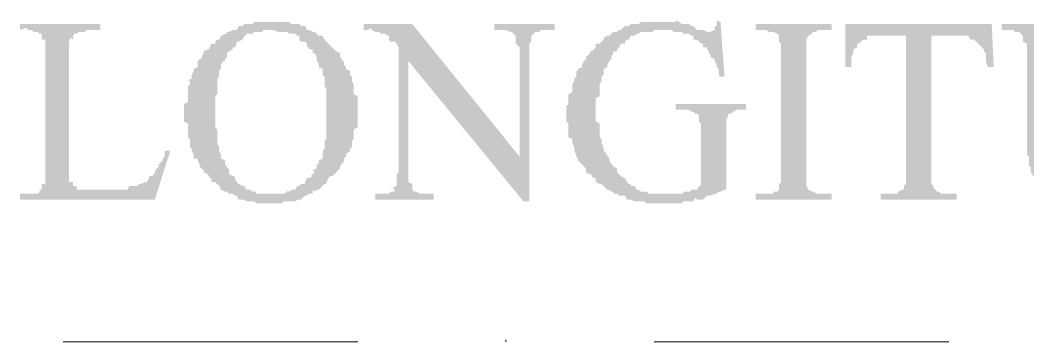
# Model space of a CAD drawing. Header units: millimetres. Extents: x 3240 to 3412, y 1366 to 1426.
# Drawn here: x 3301.345 to 3303.053, y 1376.28 to 1376.826 of the extents above; entities that cross this region are included whole.
import ezdxf

# ---------------------------------------------------------------- set-up
doc = ezdxf.new("R2010")
doc.units = ezdxf.units.MM

msp = doc.modelspace()

# ---------------------------------------------------------------- hatches: boundary and pattern name
at = {"true_color": 0x000007}
for points in [[(3301.5927, 1376.6045), (3301.5993, 1376.6045), (3301.5729, 1376.5218), (3301.3446, 1376.5218), (3301.3446, 1376.5317), (3301.3579, 1376.5317), (3301.3612, 1376.5317), (3301.3645, 1376.5317), (3301.3678, 1376.5317), (3301.3744, 1376.5317), (3301.3777, 1376.5351), (3301.3777, 1376.5384), (3301.381, 1376.5384), (3301.381, 1376.5417), (3301.381, 1376.545), (3301.381, 1376.5483), (3301.3876, 1376.5483), (3301.3876, 1376.5516), (3301.3876, 1376.5615), (3301.3876, 1376.5648), (3301.3876, 1376.5681), (3301.3876, 1376.5747), (3301.3876, 1376.7633), (3301.3876, 1376.7732), (3301.3876, 1376.7765), (3301.3876, 1376.7864), (3301.3876, 1376.7898), (3301.3876, 1376.7931), (3301.381, 1376.7931), (3301.381, 1376.7997), (3301.381, 1376.803), (3301.3777, 1376.803), (3301.3744, 1376.8063), (3301.3678, 1376.8063), (3301.3645, 1376.8096), (3301.3612, 1376.8096), (3301.3579, 1376.8096), (3301.3546, 1376.8129), (3301.3446, 1376.8096), (3301.3446, 1376.8195), (3301.4803, 1376.8195), (3301.4803, 1376.8096), (3301.4703, 1376.8096), (3301.467, 1376.8096), (3301.4637, 1376.8096), (3301.4571, 1376.8096), (3301.4538, 1376.8063), (3301.4505, 1376.8063), (3301.4439, 1376.8063), (3301.4406, 1376.803), (3301.4373, 1376.803), (3301.434, 1376.7997), (3301.434, 1376.7931), (3301.4306, 1376.7964), (3301.4273, 1376.7898), (3301.4273, 1376.7864), (3301.4273, 1376.7798), (3301.4273, 1376.7765), (3301.4273, 1376.7732), (3301.4273, 1376.7633), (3301.4273, 1376.76), (3301.4273, 1376.5747), (3301.4273, 1376.5681), (3301.4273, 1376.5615), (3301.4273, 1376.5582), (3301.4273, 1376.5516), (3301.434, 1376.5516), (3301.434, 1376.5483), (3301.434, 1376.545), (3301.4373, 1376.545), (3301.4406, 1376.545), (3301.4406, 1376.5384), (3301.4439, 1376.5384), (3301.4505, 1376.5384), (3301.4538, 1376.5384), (3301.4571, 1376.5384), (3301.4637, 1376.5384), (3301.4703, 1376.5384), (3301.4736, 1376.5384), (3301.4968, 1376.5384), (3301.5001, 1376.5384), (3301.51, 1376.5384), (3301.5133, 1376.5384), (3301.5166, 1376.5384), (3301.5233, 1376.5384), (3301.5266, 1376.5384), (3301.5299, 1376.545), (3301.5332, 1376.545), (3301.5398, 1376.545), (3301.5431, 1376.545), (3301.5464, 1376.5483), (3301.5497, 1376.5483), (3301.5563, 1376.5516), (3301.5596, 1376.5516), (3301.563, 1376.5582), (3301.563, 1376.5615), (3301.5696, 1376.5615), (3301.5696, 1376.5648), (3301.5729, 1376.5648), (3301.5729, 1376.5681), (3301.5762, 1376.5747), (3301.5795, 1376.5781), (3301.5795, 1376.5814), (3301.5861, 1376.588), (3301.5861, 1376.5913), (3301.5894, 1376.5946), (3301.5894, 1376.6045)], [(3301.9268, 1376.8195), (3302.0095, 1376.8195), (3302.1914, 1376.5946), (3302.1914, 1376.7699), (3302.1914, 1376.7732), (3302.1914, 1376.7798), (3302.1848, 1376.7864), (3302.1848, 1376.7898), (3302.1848, 1376.7931), (3302.1848, 1376.7997), (3302.1815, 1376.803), (3302.1782, 1376.8063), (3302.1749, 1376.8063), (3302.1683, 1376.8096), (3302.165, 1376.8096), (3302.1617, 1376.8096), (3302.1584, 1376.8096), (3302.1484, 1376.8096), (3302.1484, 1376.8195), (3302.251, 1376.8195), (3302.251, 1376.8096), (3302.2411, 1376.8096), (3302.2344, 1376.8096), (3302.2278, 1376.8096), (3302.2245, 1376.8063), (3302.2212, 1376.8063), (3302.2179, 1376.8063), (3302.2146, 1376.803), (3302.2113, 1376.7997), (3302.2113, 1376.7931), (3302.2113, 1376.7898), (3302.208, 1376.7864), (3302.208, 1376.7798), (3302.208, 1376.7765), (3302.208, 1376.7699), (3302.208, 1376.5185), (3302.1981, 1376.5185), (3302.0029, 1376.7567), (3302.0029, 1376.5747), (3302.0029, 1376.5648), (3302.0029, 1376.5615), (3302.0029, 1376.5582), (3302.0029, 1376.5516), (3302.0095, 1376.5483), (3302.0095, 1376.545), (3302.0095, 1376.5384), (3302.0062, 1376.5417), (3302.0128, 1376.5351), (3302.0161, 1376.5351), (3302.0227, 1376.5317), (3302.026, 1376.5317), (3302.0294, 1376.5317), (3302.0327, 1376.5317), (3302.0393, 1376.5317), (3302.0459, 1376.5317), (3302.0459, 1376.5218), (3301.9467, 1376.5218), (3301.9467, 1376.5317), (3301.9533, 1376.5317), (3301.9566, 1376.5317), (3301.9632, 1376.5317), (3301.9665, 1376.5317), (3301.9698, 1376.5317), (3301.9731, 1376.5351), (3301.9797, 1376.5351), (3301.9797, 1376.5384), (3301.9764, 1376.5417), (3301.983, 1376.545), (3301.983, 1376.5483), (3301.983, 1376.5516), (3301.983, 1376.5582), (3301.983, 1376.5648), (3301.9864, 1376.5681), (3301.9864, 1376.5747), (3301.9864, 1376.7798), (3301.983, 1376.7864), (3301.9797, 1376.7898), (3301.9731, 1376.7898), (3301.9698, 1376.7931), (3301.9698, 1376.7997), (3301.9665, 1376.7997), (3301.9632, 1376.803), (3301.9566, 1376.803), (3301.9533, 1376.8063), (3301.95, 1376.8063), (3301.9467, 1376.8063), (3301.94, 1376.8096), (3301.94, 1376.8129), (3301.9334, 1376.8096), (3301.9268, 1376.8096), (3301.9268, 1376.8129)], [(3302.5321, 1376.8228), (3302.5388, 1376.7302), (3302.5321, 1376.7302), (3302.5288, 1376.7335), (3302.5288, 1376.7434), (3302.5255, 1376.7468), (3302.5255, 1376.7501), (3302.5222, 1376.7567), (3302.5222, 1376.76), (3302.5156, 1376.7633), (3302.5156, 1376.7666), (3302.5123, 1376.7699), (3302.5123, 1376.7732), (3302.509, 1376.7765), (3302.509, 1376.7798), (3302.5024, 1376.7798), (3302.5024, 1376.7864), (3302.4991, 1376.7864), (3302.4958, 1376.7898), (3302.4924, 1376.7931), (3302.4858, 1376.7931), (3302.4858, 1376.7997), (3302.4825, 1376.7997), (3302.4792, 1376.803), (3302.4759, 1376.803), (3302.4693, 1376.803), (3302.466, 1376.8063), (3302.4627, 1376.8063), (3302.4561, 1376.8063), (3302.4528, 1376.8063), (3302.4494, 1376.8096), (3302.4461, 1376.8096), (3302.4395, 1376.8096), (3302.4362, 1376.8096), (3302.4329, 1376.8096), (3302.4263, 1376.8096), (3302.423, 1376.8096), (3302.4197, 1376.8096), (3302.4164, 1376.8063), (3302.4098, 1376.8063), (3302.4064, 1376.8063), (3302.4031, 1376.8063), (3302.3965, 1376.8063), (3302.3932, 1376.803), (3302.3899, 1376.803), (3302.3866, 1376.7997), (3302.3833, 1376.7997), (3302.38, 1376.7997), (3302.3767, 1376.7931), (3302.3734, 1376.7931), (3302.3701, 1376.7898), (3302.3701, 1376.7864), (3302.3634, 1376.7864), (3302.3601, 1376.7798), (3302.3568, 1376.7765), (3302.3568, 1376.7732), (3302.3502, 1376.7732), (3302.3502, 1376.7699), (3302.3469, 1376.7633), (3302.3469, 1376.76), (3302.3436, 1376.7567), (3302.3403, 1376.7501), (3302.3403, 1376.7468), (3302.3337, 1376.7434), (3302.3337, 1376.7401), (3302.3337, 1376.7335), (3302.3304, 1376.7302), (3302.3304, 1376.7269), (3302.3304, 1376.7236), (3302.3271, 1376.717), (3302.3271, 1376.7137), (3302.3271, 1376.7104), (3302.3271, 1376.7038), (3302.3271, 1376.7004), (3302.3271, 1376.6971), (3302.3204, 1376.6938), (3302.3204, 1376.6872), (3302.3204, 1376.6839), (3302.3204, 1376.674), (3302.3204, 1376.6773), (3302.3204, 1376.6707), (3302.3204, 1376.6674), (3302.3204, 1376.6641), (3302.3204, 1376.6541), (3302.3271, 1376.6508), (3302.3271, 1376.6442), (3302.3271, 1376.6409), (3302.3271, 1376.6376), (3302.3271, 1376.6343), (3302.3271, 1376.6277), (3302.3304, 1376.6244), (3302.3304, 1376.6211), (3302.3304, 1376.6178), (3302.3337, 1376.6111), (3302.3337, 1376.6078), (3302.3337, 1376.6045), (3302.3403, 1376.5979), (3302.337, 1376.6012), (3302.3436, 1376.5913), (3302.3436, 1376.588), (3302.3469, 1376.5814), (3302.3469, 1376.5847), (3302.3502, 1376.5781), (3302.3568, 1376.5747), (3302.3568, 1376.5681), (3302.3601, 1376.5648), (3302.3634, 1376.5615), (3302.3701, 1376.5582), (3302.3734, 1376.5516), (3302.3701, 1376.5549), (3302.3767, 1376.5483), (3302.38, 1376.5483), (3302.38, 1376.545), (3302.3866, 1376.545), (3302.3899, 1376.5384), (3302.3932, 1376.5384), (3302.3965, 1376.5351), (3302.4031, 1376.5351), (3302.4064, 1376.5351), (3302.4098, 1376.5317), (3302.4164, 1376.5317), (3302.4197, 1376.5317), (3302.423, 1376.5317), (3302.4263, 1376.5317), (3302.4329, 1376.5317), (3302.4362, 1376.5317), (3302.4395, 1376.5317), (3302.4461, 1376.5317), (3302.4494, 1376.5317), (3302.4528, 1376.5317), (3302.4561, 1376.5317), (3302.466, 1376.5317), (3302.4693, 1376.5317), (3302.4693, 1376.5351), (3302.4759, 1376.5351), (3302.4792, 1376.5351), (3302.4825, 1376.5384), (3302.4858, 1376.5384), (3302.4924, 1376.5384), (3302.4958, 1376.545), (3302.4991, 1376.545), (3302.4991, 1376.6343), (3302.4991, 1376.6376), (3302.4991, 1376.6442), (3302.4991, 1376.6508), (3302.4958, 1376.6541), (3302.4958, 1376.6574), (3302.4958, 1376.6608), (3302.4958, 1376.6641), (3302.4924, 1376.6674), (3302.4891, 1376.6674), (3302.4858, 1376.6707), (3302.4825, 1376.6707), (3302.4792, 1376.674), (3302.4759, 1376.674), (3302.4693, 1376.674), (3302.466, 1376.674), (3302.4561, 1376.674), (3302.4561, 1376.6839), (3302.5751, 1376.6839), (3302.5751, 1376.674), (3302.5685, 1376.674), (3302.5619, 1376.674), (3302.5586, 1376.674), (3302.5553, 1376.6707), (3302.552, 1376.6707), (3302.552, 1376.6674), (3302.5454, 1376.6674), (3302.5454, 1376.6641), (3302.5421, 1376.6574), (3302.5421, 1376.6541), (3302.5421, 1376.6508), (3302.5421, 1376.6442), (3302.5421, 1376.6409), (3302.5421, 1376.6343), (3302.5421, 1376.5384), (3302.5388, 1376.5384), (3302.5321, 1376.5351), (3302.5288, 1376.5351), (3302.5255, 1376.5317), (3302.5222, 1376.5317), (3302.5156, 1376.5284), (3302.5123, 1376.5284), (3302.509, 1376.5284), (3302.5024, 1376.5218), (3302.4991, 1376.5218), (3302.4958, 1376.5218), (3302.4924, 1376.5218), (3302.4891, 1376.5251), (3302.4858, 1376.5185), (3302.4825, 1376.5185), (3302.4792, 1376.5185), (3302.4759, 1376.5185), (3302.4693, 1376.5185), (3302.466, 1376.5152), (3302.4627, 1376.5152), (3302.4561, 1376.5152), (3302.4528, 1376.5152), (3302.4494, 1376.5152), (3302.4461, 1376.5152), (3302.4395, 1376.5152), (3302.4362, 1376.5152), (3302.4329, 1376.5152), (3302.4263, 1376.5152), (3302.423, 1376.5152), (3302.4197, 1376.5152), (3302.4098, 1376.5152), (3302.4064, 1376.5152), (3302.4031, 1376.5185), (3302.3965, 1376.5185), (3302.3932, 1376.5185), (3302.3899, 1376.5185), (3302.3866, 1376.5185), (3302.38, 1376.5218), (3302.3767, 1376.5218), (3302.3734, 1376.5218), (3302.3701, 1376.5284), (3302.3634, 1376.5284), (3302.3601, 1376.5284), (3302.3568, 1376.5317), (3302.3502, 1376.5317), (3302.3502, 1376.5351), (3302.3469, 1376.5351), (3302.3436, 1376.5384), (3302.3403, 1376.5384), (3302.3337, 1376.545), (3302.3304, 1376.5483), (3302.3271, 1376.5483), (3302.3204, 1376.5516), (3302.3204, 1376.5582), (3302.3171, 1376.5582), (3302.3138, 1376.5615), (3302.3138, 1376.5648), (3302.3105, 1376.5648), (3302.3039, 1376.5681), (3302.3039, 1376.5747), (3302.3006, 1376.5781), (3302.2973, 1376.5814), (3302.294, 1376.5847), (3302.2907, 1376.588), (3302.2907, 1376.5913), (3302.2874, 1376.5946), (3302.2874, 1376.5979), (3302.2841, 1376.6045), (3302.2841, 1376.6078), (3302.2841, 1376.6111), (3302.2807, 1376.6178), (3302.2807, 1376.6211), (3302.2807, 1376.6244), (3302.2741, 1376.6277), (3302.2741, 1376.6343), (3302.2741, 1376.6376), (3302.2741, 1376.6409), (3302.2741, 1376.6442), (3302.2741, 1376.6508), (3302.2708, 1376.6541), (3302.2708, 1376.6574), (3302.2708, 1376.6641), (3302.2708, 1376.6674), (3302.2708, 1376.6707), (3302.2708, 1376.674), (3302.2708, 1376.6806), (3302.2741, 1376.6839), (3302.2741, 1376.6872), (3302.2741, 1376.6938), (3302.2741, 1376.6971), (3302.2741, 1376.7004), (3302.2807, 1376.7038), (3302.2807, 1376.7104), (3302.2807, 1376.7137), (3302.2807, 1376.717), (3302.2841, 1376.7236), (3302.2841, 1376.7269), (3302.2874, 1376.7302), (3302.2874, 1376.7335), (3302.2874, 1376.7401), (3302.2907, 1376.7401), (3302.2907, 1376.7434), (3302.2973, 1376.7468), (3302.2973, 1376.7501), (3302.3006, 1376.7567), (3302.3039, 1376.76), (3302.3039, 1376.7633), (3302.3105, 1376.7699), (3302.3105, 1376.7732), (3302.3138, 1376.7732), (3302.3171, 1376.7765), (3302.3204, 1376.7798), (3302.3204, 1376.7864), (3302.3271, 1376.7864), (3302.3304, 1376.7898), (3302.3337, 1376.7931), (3302.3337, 1376.7964), (3302.3403, 1376.7997), (3302.3436, 1376.7997), (3302.3469, 1376.803), (3302.3502, 1376.8063), (3302.3568, 1376.8063), (3302.3601, 1376.8096), (3302.3634, 1376.8096), (3302.3701, 1376.8162), (3302.3734, 1376.8162), (3302.3767, 1376.8162), (3302.38, 1376.8195), (3302.3866, 1376.8195), (3302.3899, 1376.8195), (3302.3932, 1376.8195), (3302.3965, 1376.8228), (3302.4031, 1376.8228), (3302.4064, 1376.8228), (3302.4098, 1376.8228), (3302.4164, 1376.8228), (3302.4197, 1376.8228), (3302.423, 1376.8228), (3302.4263, 1376.8228), (3302.4329, 1376.8228), (3302.4362, 1376.8228), (3302.4395, 1376.8228), (3302.4461, 1376.8228), (3302.4494, 1376.8228), (3302.4528, 1376.8228), (3302.4561, 1376.8228), (3302.4561, 1376.8261), (3302.4627, 1376.8228), (3302.466, 1376.8195), (3302.4693, 1376.8195), (3302.4759, 1376.8195), (3302.4792, 1376.8195), (3302.4825, 1376.8162), (3302.4858, 1376.8162), (3302.4924, 1376.8096), (3302.4958, 1376.8096), (3302.5024, 1376.8096), (3302.509, 1376.8063), (3302.5123, 1376.8063), (3302.5156, 1376.8063), (3302.5222, 1376.8096), (3302.5222, 1376.8162), (3302.5255, 1376.8162), (3302.5255, 1376.8228), (3302.5255, 1376.8261)], [(3302.7207, 1376.5317), (3302.7207, 1376.5218), (3302.5917, 1376.5218), (3302.5917, 1376.5317), (3302.6016, 1376.5317), (3302.6049, 1376.5317), (3302.6148, 1376.5317), (3302.6181, 1376.5317), (3302.6215, 1376.5317), (3302.6215, 1376.5351), (3302.6281, 1376.5351), (3302.6314, 1376.5384), (3302.6314, 1376.545), (3302.6314, 1376.5483), (3302.6347, 1376.5516), (3302.6347, 1376.5582), (3302.6347, 1376.5615), (3302.6347, 1376.5681), (3302.6347, 1376.5747), (3302.6347, 1376.7633), (3302.6347, 1376.7732), (3302.6347, 1376.7765), (3302.6347, 1376.7798), (3302.6347, 1376.7864), (3302.6314, 1376.7898), (3302.6314, 1376.7931), (3302.6314, 1376.7964), (3302.6314, 1376.7997), (3302.6281, 1376.803), (3302.6215, 1376.8063), (3302.6181, 1376.8063), (3302.6148, 1376.8063), (3302.6082, 1376.8096), (3302.6049, 1376.8096), (3302.6016, 1376.8096), (3302.5917, 1376.8096), (3302.5917, 1376.8195), (3302.7207, 1376.8195), (3302.7207, 1376.8096), (3302.7075, 1376.8096), (3302.7041, 1376.8096), (3302.6975, 1376.8096), (3302.6942, 1376.8063), (3302.6909, 1376.8063), (3302.6876, 1376.8063), (3302.6876, 1376.803), (3302.681, 1376.7997), (3302.6777, 1376.7931), (3302.6777, 1376.7898), (3302.6777, 1376.7864), (3302.6777, 1376.7798), (3302.6777, 1376.7765), (3302.6777, 1376.7732), (3302.6777, 1376.7633), (3302.6777, 1376.5747), (3302.6777, 1376.5681), (3302.6777, 1376.5615), (3302.6777, 1376.5582), (3302.6777, 1376.5516), (3302.6777, 1376.5483), (3302.6777, 1376.545), (3302.681, 1376.5384), (3302.6876, 1376.5351), (3302.6909, 1376.5351), (3302.6876, 1376.5384), (3302.6942, 1376.5317), (3302.6975, 1376.5317), (3302.7041, 1376.5317), (3302.7075, 1376.5317)], [(3302.9919, 1376.8195), (3302.9952, 1376.7468), (3302.9853, 1376.7468), (3302.982, 1376.7567), (3302.982, 1376.76), (3302.982, 1376.7633), (3302.982, 1376.7699), (3302.9787, 1376.7732), (3302.9787, 1376.7765), (3302.9754, 1376.7798), (3302.9721, 1376.7831), (3302.9688, 1376.7864), (3302.9655, 1376.7898), (3302.9622, 1376.7931), (3302.9555, 1376.7931), (3302.9522, 1376.7997), (3302.9489, 1376.7997), (3302.9456, 1376.7997), (3302.939, 1376.7997), (3302.9357, 1376.7997), (3302.9324, 1376.7997), (3302.8894, 1376.7997), (3302.8894, 1376.5747), (3302.8894, 1376.5648), (3302.8894, 1376.5615), (3302.8894, 1376.5582), (3302.8894, 1376.5516), (3302.8894, 1376.5483), (3302.8927, 1376.545), (3302.8927, 1376.5384), (3302.8927, 1376.5417), (3302.8993, 1376.5351), (3302.9026, 1376.5351), (3302.9059, 1376.5317), (3302.9158, 1376.5317), (3302.9192, 1376.5317), (3302.9324, 1376.5317), (3302.9324, 1376.5218), (3302.8034, 1376.5218), (3302.8034, 1376.5317), (3302.8133, 1376.5317), (3302.8199, 1376.5317), (3302.8265, 1376.5317), (3302.8298, 1376.5317), (3302.8331, 1376.5317), (3302.8331, 1376.5351), (3302.8398, 1376.5384), (3302.8431, 1376.5384), (3302.8431, 1376.5417), (3302.8431, 1376.545), (3302.8464, 1376.5483), (3302.8464, 1376.5516), (3302.8464, 1376.5582), (3302.8464, 1376.5648), (3302.8464, 1376.5681), (3302.8464, 1376.5747), (3302.8464, 1376.7997), (3302.81, 1376.7997), (3302.8034, 1376.7997), (3302.8001, 1376.7997), (3302.7968, 1376.7997), (3302.7935, 1376.7997), (3302.7868, 1376.7997), (3302.7835, 1376.7997), (3302.7802, 1376.7997), (3302.7802, 1376.7931), (3302.7736, 1376.7931), (3302.7703, 1376.7898), (3302.767, 1376.7864), (3302.7637, 1376.7864), (3302.7637, 1376.7798), (3302.7571, 1376.7765), (3302.7571, 1376.7732), (3302.7571, 1376.7699), (3302.7538, 1376.7633), (3302.7538, 1376.76), (3302.7538, 1376.7567), (3302.7538, 1376.7501), (3302.7538, 1376.7468), (3302.7438, 1376.7468), (3302.7438, 1376.8195)], [(3303.2202, 1376.8096), (3303.2202, 1376.8195), (3303.326, 1376.8195), (3303.326, 1376.8096), (3303.3128, 1376.8096), (3303.3095, 1376.8096), (3303.3029, 1376.8096), (3303.2995, 1376.8063), (3303.2962, 1376.8063), (3303.2929, 1376.803), (3303.2896, 1376.803), (3303.2863, 1376.7997), (3303.2863, 1376.7931), (3303.283, 1376.7931), (3303.283, 1376.7898), (3303.283, 1376.7864), (3303.283, 1376.7798), (3303.283, 1376.7765), (3303.2797, 1376.7732), (3303.2797, 1376.7633), (3303.2764, 1376.7666), (3303.2797, 1376.6442), (3303.2797, 1376.6376), (3303.2797, 1376.6343), (3303.2797, 1376.6277), (3303.2797, 1376.6211), (3303.2797, 1376.6178), (3303.2797, 1376.6111), (3303.2797, 1376.6078), (3303.2797, 1376.6045), (3303.2797, 1376.5979), (3303.2797, 1376.5946), (3303.2731, 1376.5913), (3303.2731, 1376.588), (3303.2731, 1376.5814), (3303.2731, 1376.5781), (3303.2698, 1376.5747), (3303.2698, 1376.5681), (3303.2698, 1376.5648), (3303.2665, 1376.5615), (3303.2632, 1376.5582), (3303.2565, 1376.5516), (3303.2565, 1376.5483), (3303.2532, 1376.545), (3303.2499, 1376.545), (3303.2499, 1376.5384), (3303.2433, 1376.5351), (3303.24, 1376.5351), (3303.2367, 1376.5317), (3303.2334, 1376.5317), (3303.2334, 1376.5284), (3303.2268, 1376.5284), (3303.2235, 1376.5218), (3303.2202, 1376.5218), (3303.2169, 1376.5218), (3303.2102, 1376.5185), (3303.2069, 1376.5185), (3303.2036, 1376.5185), (3303.197, 1376.5185), (3303.1937, 1376.5152), (3303.1904, 1376.5152), (3303.1871, 1376.5152), (3303.1805, 1376.5152), (3303.1772, 1376.5152), (3303.1672, 1376.5152), (3303.1639, 1376.5152), (3303.1606, 1376.5152), (3303.1573, 1376.5152), (3303.1507, 1376.5152), (3303.1441, 1376.5152), (3303.1375, 1376.5152), (3303.1342, 1376.5152), (3303.1309, 1376.5185), (3303.1275, 1376.5185), (3303.1209, 1376.5185), (3303.1176, 1376.5185), (3303.1143, 1376.5218), (3303.111, 1376.5218), (3303.1044, 1376.5218), (3303.1044, 1376.5284), (3303.1011, 1376.5284), (3303.0978, 1376.5284), (3303.0912, 1376.5317), (3303.0878, 1376.5351), (3303.0845, 1376.5351), (3303.0845, 1376.5384), (3303.0812, 1376.545), (3303.0746, 1376.545), (3303.0713, 1376.5483), (3303.0713, 1376.5516), (3303.068, 1376.5582), (3303.068, 1376.5615), (3303.0614, 1376.5615), (3303.0614, 1376.5648), (3303.0581, 1376.5681), (3303.0581, 1376.5747), (3303.0581, 1376.5781), (3303.0548, 1376.5781), (3303.0548, 1376.5814), (3303.0548, 1376.588), (3303.0548, 1376.5913), (3303.0548, 1376.5946), (3303.0515, 1376.5979), (3303.0515, 1376.6045), (3303.0515, 1376.6078), (3303.0515, 1376.6111), (3303.0515, 1376.6178), (3303.0515, 1376.6244), (3303.0515, 1376.6277), (3303.0515, 1376.6343), (3303.0515, 1376.6409), (3303.0515, 1376.6442), (3303.0515, 1376.6508), (3303.0515, 1376.7633), (3303.0515, 1376.7732), (3303.0515, 1376.7765), (3303.0515, 1376.7798), (3303.0515, 1376.7864), (3303.0448, 1376.7898), (3303.0448, 1376.7931), (3303.0448, 1376.7997), (3303.0415, 1376.803), (3303.0382, 1376.8063), (3303.0316, 1376.8063), (3303.0283, 1376.8096), (3303.025, 1376.8096), (3303.0217, 1376.8096), (3303.0151, 1376.8096), (3303.0085, 1376.8096), (3303.0085, 1376.8195), (3303.1342, 1376.8195), (3303.1342, 1376.8096), (3303.1209, 1376.8096), (3303.1176, 1376.8096), (3303.1143, 1376.8096), (3303.111, 1376.8063), (3303.1044, 1376.8063), (3303.1011, 1376.803), (3303.0978, 1376.7997), (3303.0945, 1376.7997), (3303.0978, 1376.7931), (3303.0912, 1376.7898), (3303.0912, 1376.7864), (3303.0912, 1376.7798), (3303.0912, 1376.7765), (3303.0912, 1376.7699), (3303.0912, 1376.7633), (3303.0912, 1376.6376), (3303.0912, 1376.6343), (3303.0912, 1376.6277), (3303.0912, 1376.6244), (3303.0912, 1376.6211), (3303.0912, 1376.6178), (3303.0912, 1376.6111), (3303.0912, 1376.6078), (3303.0912, 1376.5979), (3303.0978, 1376.5946), (3303.0978, 1376.5913), (3303.0978, 1376.588), (3303.0978, 1376.5814), (3303.1011, 1376.5781), (3303.1011, 1376.5747), (3303.1011, 1376.5681), (3303.1044, 1376.5648), (3303.1044, 1376.5615), (3303.111, 1376.5582), (3303.1143, 1376.5582), (3303.1143, 1376.5516), (3303.1176, 1376.5483), (3303.1209, 1376.5483), (3303.1275, 1376.545), (3303.1309, 1376.5384), (3303.1309, 1376.5417), (3303.1342, 1376.5384), (3303.1375, 1376.5384), (3303.1441, 1376.5351), (3303.1474, 1376.5351), (3303.1507, 1376.5351), (3303.1573, 1376.5351), (3303.1606, 1376.5351), (3303.1639, 1376.5317), (3303.1672, 1376.5317), (3303.1739, 1376.5317), (3303.1772, 1376.5351), (3303.1805, 1376.5351), (3303.1871, 1376.5351), (3303.1904, 1376.5351), (3303.1937, 1376.5351), (3303.197, 1376.5351), (3303.2036, 1376.5384), (3303.2069, 1376.5384), (3303.2102, 1376.5384), (3303.2169, 1376.545), (3303.2202, 1376.545), (3303.2169, 1376.545), (3303.2235, 1376.5483), (3303.2268, 1376.5516), (3303.2334, 1376.5516), (3303.2367, 1376.5582), (3303.24, 1376.5615), (3303.2433, 1376.5648), (3303.2499, 1376.5681), (3303.2499, 1376.5747), (3303.2532, 1376.5781), (3303.2532, 1376.5814), (3303.2532, 1376.5847), (3303.2565, 1376.588), (3303.2565, 1376.5913), (3303.2565, 1376.5946), (3303.2565, 1376.5979), (3303.2565, 1376.6045), (3303.2565, 1376.6078), (3303.2565, 1376.6111), (3303.2632, 1376.6178), (3303.2632, 1376.6211), (3303.2632, 1376.6244), (3303.2632, 1376.6343), (3303.2632, 1376.6376), (3303.2632, 1376.6442), (3303.2599, 1376.6475), (3303.2632, 1376.7633), (3303.2632, 1376.7732), (3303.2632, 1376.7765), (3303.2632, 1376.7864), (3303.2565, 1376.7898), (3303.2565, 1376.7931), (3303.2565, 1376.7964), (3303.2565, 1376.7997), (3303.2532, 1376.803), (3303.2499, 1376.8063), (3303.2433, 1376.8063), (3303.24, 1376.8096), (3303.2367, 1376.8096), (3303.2334, 1376.8096), (3303.2268, 1376.8096)]]:
    msp.add_hatch(color=7, dxfattribs=at).paths.add_polyline_path(points)
h = msp.add_hatch(color=7, dxfattribs=at)
h.paths.add_polyline_path([(3301.7713, 1376.8228), (3301.7747, 1376.8228), (3301.7813, 1376.8228), (3301.7846, 1376.8228), (3301.7879, 1376.8228), (3301.7912, 1376.8228), (3301.7978, 1376.8228), (3301.8011, 1376.8228), (3301.8044, 1376.8195), (3301.811, 1376.8195), (3301.8143, 1376.8195), (3301.8177, 1376.8195), (3301.821, 1376.8162), (3301.8276, 1376.8162), (3301.8309, 1376.8096), (3301.8342, 1376.8096), (3301.8408, 1376.8063), (3301.8441, 1376.8063), (3301.8474, 1376.803), (3301.8507, 1376.7997), (3301.8574, 1376.7997), (3301.8607, 1376.7931), (3301.864, 1376.7898), (3301.8673, 1376.7864), (3301.8739, 1376.7798), (3301.8772, 1376.7765), (3301.8805, 1376.7732), (3301.8871, 1376.7699), (3301.8871, 1376.7633), (3301.8904, 1376.76), (3301.8904, 1376.7567), (3301.8937, 1376.7567), (3301.8937, 1376.7501), (3301.897, 1376.7468), (3301.897, 1376.7434), (3301.9037, 1376.7401), (3301.9037, 1376.7335), (3301.907, 1376.7302), (3301.907, 1376.7269), (3301.907, 1376.7236), (3301.9103, 1376.717), (3301.9103, 1376.7137), (3301.9103, 1376.7104), (3301.9103, 1376.7038), (3301.9103, 1376.7004), (3301.9169, 1376.6971), (3301.9169, 1376.6938), (3301.9169, 1376.6872), (3301.9169, 1376.6839), (3301.9169, 1376.6806), (3301.9169, 1376.674), (3301.9169, 1376.6707), (3301.9169, 1376.6674), (3301.9169, 1376.6641), (3301.9169, 1376.6574), (3301.9169, 1376.6541), (3301.9169, 1376.6508), (3301.9169, 1376.6442), (3301.9103, 1376.6409), (3301.9103, 1376.6376), (3301.9103, 1376.6277), (3301.9103, 1376.6244), (3301.907, 1376.6211), (3301.907, 1376.6178), (3301.907, 1376.6111), (3301.9037, 1376.6078), (3301.9037, 1376.6045), (3301.897, 1376.5979), (3301.897, 1376.5946), (3301.8937, 1376.5913), (3301.8937, 1376.588), (3301.8904, 1376.5814), (3301.8904, 1376.5847), (3301.8871, 1376.5781), (3301.8871, 1376.5747), (3301.8805, 1376.5681), (3301.8772, 1376.5648), (3301.8739, 1376.5615), (3301.8706, 1376.5615), (3301.8673, 1376.5582), (3301.864, 1376.5516), (3301.864, 1376.5483), (3301.8607, 1376.5483), (3301.8574, 1376.545), (3301.8507, 1376.5384), (3301.8474, 1376.5384), (3301.8441, 1376.5351), (3301.8408, 1376.5384), (3301.8408, 1376.5317), (3301.8342, 1376.5317), (3301.8309, 1376.5284), (3301.8276, 1376.5284), (3301.821, 1376.5218), (3301.8177, 1376.5218), (3301.8143, 1376.5218), (3301.811, 1376.5185), (3301.8044, 1376.5185), (3301.8011, 1376.5185), (3301.7978, 1376.5185), (3301.7912, 1376.5185), (3301.7879, 1376.5152), (3301.7846, 1376.5152), (3301.7813, 1376.5152), (3301.7747, 1376.5152), (3301.7713, 1376.5152), (3301.7614, 1376.5152), (3301.7581, 1376.5152), (3301.7548, 1376.5152), (3301.7515, 1376.5152), (3301.7449, 1376.5152), (3301.7416, 1376.5185), (3301.7383, 1376.5185), (3301.735, 1376.5185), (3301.7283, 1376.5185), (3301.725, 1376.5218), (3301.7217, 1376.5218), (3301.7151, 1376.5218), (3301.7118, 1376.5284), (3301.7085, 1376.5284), (3301.7052, 1376.5317), (3301.6986, 1376.5317), (3301.6953, 1376.5351), (3301.692, 1376.5351), (3301.6853, 1376.5384), (3301.682, 1376.545), (3301.6787, 1376.5483), (3301.6754, 1376.5516), (3301.6688, 1376.5516), (3301.6688, 1376.5582), (3301.6655, 1376.5582), (3301.6655, 1376.5615), (3301.6622, 1376.5648), (3301.6556, 1376.5681), (3301.6556, 1376.5714), (3301.6523, 1376.5747), (3301.649, 1376.5781), (3301.649, 1376.5814), (3301.6457, 1376.588), (3301.6457, 1376.5913), (3301.639, 1376.5913), (3301.639, 1376.5946), (3301.639, 1376.5979), (3301.6357, 1376.6045), (3301.6357, 1376.6078), (3301.6324, 1376.6111), (3301.6324, 1376.6178), (3301.6324, 1376.6211), (3301.6324, 1376.6244), (3301.6291, 1376.6277), (3301.6291, 1376.6343), (3301.6291, 1376.6376), (3301.6291, 1376.6409), (3301.6291, 1376.6442), (3301.6291, 1376.6508), (3301.6225, 1376.6541), (3301.6225, 1376.6574), (3301.6225, 1376.6674), (3301.6225, 1376.6707), (3301.6225, 1376.674), (3301.6225, 1376.6806), (3301.6225, 1376.6839), (3301.6291, 1376.6872), (3301.6291, 1376.6938), (3301.6291, 1376.6971), (3301.6291, 1376.7038), (3301.6291, 1376.7104), (3301.6291, 1376.7137), (3301.6324, 1376.717), (3301.6324, 1376.7236), (3301.6291, 1376.7236), (3301.6357, 1376.7269), (3301.6357, 1376.7302), (3301.6357, 1376.7335), (3301.639, 1376.7401), (3301.639, 1376.7434), (3301.6457, 1376.7468), (3301.6457, 1376.7501), (3301.6457, 1376.7567), (3301.649, 1376.76), (3301.6523, 1376.76), (3301.6523, 1376.7633), (3301.6556, 1376.7699), (3301.6556, 1376.7732), (3301.6622, 1376.7765), (3301.6655, 1376.7765), (3301.6655, 1376.7798), (3301.6688, 1376.7864), (3301.6754, 1376.7864), (3301.6754, 1376.7898), (3301.6787, 1376.7931), (3301.682, 1376.7931), (3301.6853, 1376.7997), (3301.692, 1376.803), (3301.6953, 1376.803), (3301.6953, 1376.8063), (3301.6986, 1376.8063), (3301.7052, 1376.8096), (3301.7085, 1376.8096), (3301.7118, 1376.8096), (3301.7151, 1376.8162), (3301.7217, 1376.8162), (3301.725, 1376.8195), (3301.7283, 1376.8195), (3301.735, 1376.8195), (3301.7383, 1376.8195), (3301.7416, 1376.8228), (3301.7449, 1376.8228), (3301.7515, 1376.8228), (3301.7548, 1376.8228), (3301.7581, 1376.8228), (3301.7614, 1376.8228), (3301.768, 1376.8228), (3301.7713, 1376.8228), (3301.7713, 1376.8261)])
h.paths.add_polyline_path([(3301.768, 1376.8096), (3301.7614, 1376.8096), (3301.7581, 1376.8096), (3301.7548, 1376.8063), (3301.7515, 1376.8063), (3301.7449, 1376.8063), (3301.7416, 1376.8063), (3301.7383, 1376.803), (3301.735, 1376.803), (3301.7283, 1376.803), (3301.7283, 1376.7997), (3301.725, 1376.7997), (3301.7217, 1376.7931), (3301.7151, 1376.7898), (3301.7118, 1376.7898), (3301.7118, 1376.7864), (3301.7085, 1376.7798), (3301.7052, 1376.7798), (3301.7052, 1376.7765), (3301.6986, 1376.7732), (3301.6953, 1376.7699), (3301.6953, 1376.7633), (3301.692, 1376.76), (3301.692, 1376.7567), (3301.6887, 1376.7567), (3301.6853, 1376.7501), (3301.6853, 1376.7468), (3301.6853, 1376.7434), (3301.682, 1376.7401), (3301.682, 1376.7335), (3301.682, 1376.7302), (3301.6787, 1376.7269), (3301.6787, 1376.7236), (3301.6787, 1376.717), (3301.6787, 1376.7137), (3301.6787, 1376.7104), (3301.6787, 1376.7004), (3301.6754, 1376.6971), (3301.6754, 1376.6938), (3301.6754, 1376.6872), (3301.6754, 1376.6839), (3301.6754, 1376.674), (3301.6754, 1376.6707), (3301.6754, 1376.6674), (3301.6754, 1376.6641), (3301.6754, 1376.6541), (3301.6754, 1376.6508), (3301.6754, 1376.6442), (3301.6787, 1376.6409), (3301.6787, 1376.6376), (3301.6787, 1376.6343), (3301.6787, 1376.6277), (3301.6787, 1376.6244), (3301.6787, 1376.6178), (3301.682, 1376.6111), (3301.682, 1376.6078), (3301.682, 1376.6045), (3301.6853, 1376.5979), (3301.6853, 1376.5946), (3301.6853, 1376.5913), (3301.692, 1376.588), (3301.692, 1376.5814), (3301.6953, 1376.5781), (3301.6953, 1376.5747), (3301.6986, 1376.5747), (3301.6986, 1376.5681), (3301.6986, 1376.5648), (3301.7052, 1376.5615), (3301.7085, 1376.5615), (3301.7085, 1376.5582), (3301.7118, 1376.5516), (3301.7151, 1376.5483), (3301.7217, 1376.545), (3301.725, 1376.545), (3301.7283, 1376.5384), (3301.735, 1376.5384), (3301.7383, 1376.5351), (3301.7416, 1376.5351), (3301.7416, 1376.5384), (3301.7449, 1376.5317), (3301.7515, 1376.5317), (3301.7548, 1376.5317), (3301.7614, 1376.5317), (3301.768, 1376.5317), (3301.7647, 1376.5317), (3301.7713, 1376.5317), (3301.7813, 1376.5317), (3301.7846, 1376.5317), (3301.7879, 1376.5317), (3301.7912, 1376.5317), (3301.7978, 1376.5351), (3301.7945, 1376.5384), (3301.8011, 1376.5351), (3301.8044, 1376.5384), (3301.811, 1376.5384), (3301.8143, 1376.545), (3301.8177, 1376.545), (3301.821, 1376.5483), (3301.8276, 1376.5483), (3301.8276, 1376.5516), (3301.8309, 1376.5582), (3301.8342, 1376.5582), (3301.8408, 1376.5615), (3301.8375, 1376.5615), (3301.8408, 1376.5648), (3301.8441, 1376.5681), (3301.8408, 1376.5714), (3301.8474, 1376.5747), (3301.8474, 1376.5781), (3301.8474, 1376.5814), (3301.8507, 1376.5814), (3301.8507, 1376.588), (3301.8574, 1376.5913), (3301.8574, 1376.5946), (3301.8574, 1376.5979), (3301.8574, 1376.6045), (3301.8607, 1376.6078), (3301.8607, 1376.6111), (3301.8607, 1376.6178), (3301.8607, 1376.6211), (3301.864, 1376.6244), (3301.864, 1376.6277), (3301.864, 1376.6376), (3301.864, 1376.6409), (3301.864, 1376.6442), (3301.864, 1376.6508), (3301.864, 1376.6541), (3301.864, 1376.6641), (3301.864, 1376.6674), (3301.864, 1376.6707), (3301.864, 1376.674), (3301.864, 1376.6839), (3301.864, 1376.6872), (3301.864, 1376.6938), (3301.864, 1376.6971), (3301.864, 1376.7004), (3301.864, 1376.7104), (3301.8607, 1376.7137), (3301.8607, 1376.717), (3301.8607, 1376.7236), (3301.8607, 1376.7269), (3301.8607, 1376.7302), (3301.8574, 1376.7335), (3301.8574, 1376.7401), (3301.8574, 1376.7434), (3301.8507, 1376.7468), (3301.8507, 1376.7501), (3301.8507, 1376.7534), (3301.8474, 1376.7567), (3301.8474, 1376.76), (3301.8474, 1376.7633), (3301.8441, 1376.7699), (3301.8408, 1376.7699), (3301.8408, 1376.7732), (3301.8408, 1376.7765), (3301.8342, 1376.7765), (3301.8342, 1376.7798), (3301.8309, 1376.7798), (3301.8309, 1376.7864), (3301.8276, 1376.7898), (3301.821, 1376.7898), (3301.8177, 1376.7931), (3301.8177, 1376.7997), (3301.8143, 1376.7997), (3301.811, 1376.803), (3301.8044, 1376.803), (3301.8011, 1376.803), (3301.7978, 1376.8063), (3301.7912, 1376.8063), (3301.7879, 1376.8063), (3301.7846, 1376.8063), (3301.7813, 1376.8063), (3301.7747, 1376.8096), (3301.7713, 1376.8096), (3301.768, 1376.8096), (3301.7647, 1376.8129)])

# ---------------------------------------------------------------- linework, layer by layer
at = {"color": 7, "linetype": 'Continuous', "lineweight": 5, "true_color": 0x000007}
for points in [[(3301.9169, 1376.2804), (3301.4174, 1376.2804), (3301.4174, 1376.2804)], [(3302.1683, 1376.2804), (3302.1683, 1376.2837), (3302.1683, 1376.2837)], [(3302.9192, 1376.2804), (3302.4197, 1376.2804), (3302.4197, 1376.2804)]]:
    msp.add_lwpolyline(points, dxfattribs=at)

doc.saveas('drawing.dxf')
